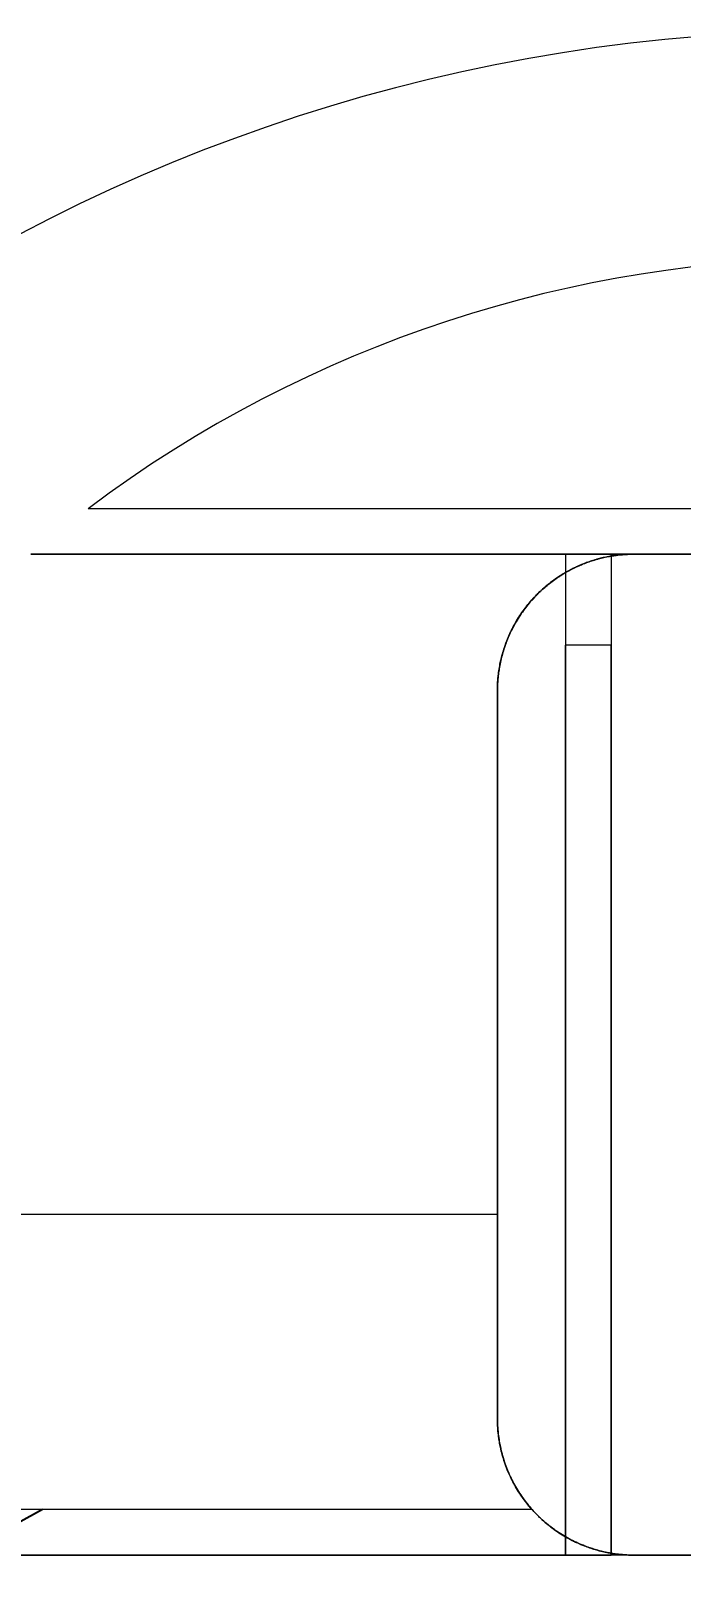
# Paper-space layout 'Presentación1' of a CAD drawing. Header units: millimetres. Extents: x 455 to 9071, y 15 to 4053.
# Drawn here: x 787.83 to 797.36, y 168.37 to 191.05 of the extents above; entities that cross this region are included whole.
import ezdxf

# ---------------------------------------------------------------- set-up
doc = ezdxf.new("R2010")
doc.units = ezdxf.units.MM
doc.layers.get('0').update_dxf_attribs({"color": 1})
doc.layers.add('Cotas', color=6, linetype='Continuous', lineweight=5)
doc.styles.get("Standard").update_dxf_attribs({"font": 'arial.ttf'})
doc.dimstyles.new('ISO-25', dxfattribs={"dimtxt": 2.5, "dimasz": 2.5, "dimexe": 1.25, "dimexo": 0.625, "dimtad": 1, "dimlfac": 0.15, "dimtxsty": 'Standard', "dimcen": 2.5, "dimadec": 0, "dimazin": 0, "dimtfac": 1, "dimtmove": 0, "dimatfit": 3, "dimfxl": 1, "dimarcsym": 0})

# ---------------------------------------------------------------- blocks, each defined once
blk = doc.blocks.new('*D7')
at = {"layer": 'Cotas', "color": 0, "lineweight": -2, "transparency": 16777216}
for p, q in [((788.001, 169.387), (776.31, 162.974)), ((764.742, 156.629), (774.118, 161.772))]:
    blk.add_line(p, q, dxfattribs=at)
at = {"layer": 'Cotas', "color": 0, "transparency": 16777216}
blk.add_solid([(773.918, 162.137), (774.319, 161.407), (776.31, 162.974)], dxfattribs=at)
at = {"layer": 'Defpoints', "color": 0, "transparency": 16777216}
for p in [(788.001, 169.387, -2037.069), (776.31, 162.974, -2037.069)]:
    blk.add_point(p, dxfattribs=at)
at = {"layer": 'Cotas', "color": 0, "transparency": 16777216, "insert": (767.311, 160.464), "char_height": 2.5, "width": 8.95364, "attachment_point": 5, "rotation": 28.7461}
blk.add_mtext('R1,7', dxfattribs=at)

psp = doc.layouts.new('Presentación1')

# ---------------------------------------------------------------- linework, layer by layer
at = {"linetype": 'Continuous', "lineweight": 15}
for p, q in [((810.667, 184.053, -2037.069), (788.667, 184.053, -2037.069)), ((810.667, 184.053, -2037.069), (788.667, 184.053, -2037.069)), ((796.667, 183.387, -2037.069), (787.83, 183.387, -2037.069)), ((796.667, 183.387, -2037.069), (787.83, 183.387, -2037.069)), ((787.83, 183.387, -2037.069), (803.001, 183.387, -2037.069)), ((787.83, 183.387, -2037.069), (796.334, 183.387, -2037.069)), ((795.667, 183.387, -2037.069), (787.83, 183.387, -2037.069)), ((795.667, 183.387, -2037.069), (795.667, 168.72, -2037.069)), ((796.334, 183.387, -2037.069), (796.334, 168.72, -2037.069)), ((802.667, 183.387, -2037.069), (796.667, 183.387, -2037.069)), ((796.667, 183.387, -2037.069), (802.667, 183.387, -2037.069)), ((796.334, 182.053, -2037.069), (795.667, 182.053, -2037.069)), ((795.667, 168.72, -2037.069), (795.667, 182.053, -2037.069)), ((796.334, 168.72, -2037.069), (796.334, 182.053, -2037.069)), ((794.667, 170.72, -2037.069), (794.667, 181.387, -2037.069)), ((794.667, 181.387, -2037.069), (794.667, 170.72, -2037.069)), ((794.667, 181.387, -2037.069), (794.667, 173.711, -2037.069)), ((794.667, 173.711, -2037.069), (794.667, 181.387, -2037.069)), ((794.667, 173.711, -2037.069), (775.388, 173.711, -2037.069)), ((794.667, 173.711, -2037.069), (775.388, 173.711, -2037.069)), ((795.176, 169.387, -2037.069), (781.334, 169.387, -2037.069)), ((795.176, 169.387, -2037.069), (781.334, 169.387, -2037.069)), ((796.667, 168.72, -2037.069), (781.367, 168.72, -2037.069)), ((796.667, 168.72, -2037.069), (781.367, 168.72, -2037.069)), ((803.001, 168.72, -2037.069), (781.367, 168.72, -2037.069)), ((781.367, 168.72, -2037.069), (796.334, 168.72, -2037.069)), ((795.667, 168.72, -2037.069), (781.367, 168.72, -2037.069)), ((796.334, 168.72, -2037.069), (795.667, 168.72, -2037.069)), ((796.667, 168.72, -2037.069), (802.667, 168.72, -2037.069)), ((802.667, 168.72, -2037.069), (796.667, 168.72, -2037.069))]:
    psp.add_line(p, q, dxfattribs=at)
for centre, radius, start, end in [((799.667, 165.387, -2037.069), 25.667, 18.9246, 161.0754), ((799.667, 165.387, -2037.069), 25.667, 18.9246, 161.0754), ((799.667, 169.387, -2037.069), 18.333, 53.1301, 126.8699), ((799.667, 169.387, -2037.069), 18.333, 53.1301, 126.8699), ((788.001, 169.387, -2037.069), 13.333, 161.0754, 270), ((788.001, 169.387, -2037.069), 13.333, 161.0754, 270)]:
    psp.add_arc(centre, radius, start, end, dxfattribs=at)
for points, knots in [([(796.667, 183.387, -2037.069), (796.642, 183.386, -2037.069), (796.591, 183.386, -2037.069), (796.514, 183.381, -2037.069), (796.436, 183.374, -2037.069), (796.358, 183.363, -2037.069), (796.278, 183.349, -2037.069), (796.2, 183.332, -2037.069), (796.123, 183.312, -2037.069), (796.048, 183.289, -2037.069), (795.974, 183.263, -2037.069), (795.9, 183.234, -2037.069), (795.827, 183.202, -2037.069), (795.746, 183.163, -2037.069), (795.657, 183.114, -2037.069), (795.563, 183.056, -2037.069), (795.473, 182.992, -2037.069), (795.388, 182.925, -2037.069), (795.308, 182.855, -2037.069), (795.233, 182.782, -2037.069), (795.163, 182.706, -2037.069), (795.097, 182.627, -2037.069), (795.036, 182.546, -2037.069), (794.98, 182.462, -2037.069), (794.928, 182.376, -2037.069), (794.881, 182.289, -2037.069), (794.839, 182.2, -2037.069), (794.801, 182.109, -2037.069), (794.768, 182.017, -2037.069), (794.74, 181.924, -2037.069), (794.716, 181.83, -2037.069), (794.698, 181.738, -2037.069), (794.684, 181.648, -2037.069), (794.674, 181.561, -2037.069), (794.668, 181.474, -2037.069), (794.668, 181.416, -2037.069), (794.667, 181.387, -2037.069)], [0, 0, 0, 0, 0.021586, 0.043186, 0.064769, 0.086981, 0.109212, 0.131423, 0.153021, 0.174637, 0.196236, 0.218492, 0.240766, 0.263024, 0.294928, 0.326836, 0.359413, 0.391994, 0.424574, 0.457186, 0.489774, 0.523271, 0.556792, 0.590293, 0.624563, 0.658833, 0.693364, 0.727895, 0.763149, 0.798404, 0.833869, 0.869334, 0.90193, 0.934527, 0.967263, 1, 1, 1, 1]), ([(794.667, 181.387, -2037.069), (794.668, 181.428, -2037.069), (794.669, 181.509, -2037.069), (794.681, 181.632, -2037.069), (794.7, 181.756, -2037.069), (794.728, 181.88, -2037.069), (794.763, 182.004, -2037.069), (794.805, 182.119, -2037.069), (794.85, 182.225, -2037.069), (794.898, 182.321, -2037.069), (794.952, 182.417, -2037.069), (795.013, 182.512, -2037.069), (795.081, 182.606, -2037.069), (795.148, 182.689, -2037.069), (795.214, 182.762, -2037.069), (795.276, 182.824, -2037.069), (795.342, 182.885, -2037.069), (795.412, 182.945, -2037.069), (795.487, 183.002, -2037.069), (795.56, 183.053, -2037.069), (795.631, 183.098, -2037.069), (795.698, 183.137, -2037.069), (795.768, 183.174, -2037.069), (795.841, 183.209, -2037.069), (795.916, 183.241, -2037.069), (795.993, 183.27, -2037.069), (796.07, 183.296, -2037.069), (796.148, 183.319, -2037.069), (796.228, 183.338, -2037.069), (796.309, 183.355, -2037.069), (796.392, 183.368, -2037.069), (796.479, 183.378, -2037.069), (796.571, 183.385, -2037.069), (796.635, 183.386, -2037.069), (796.667, 183.387, -2037.069)], [0, 0, 0, 0, 0.045994, 0.092011, 0.138003, 0.184962, 0.231949, 0.278904, 0.316391, 0.353896, 0.391379, 0.429726, 0.4681, 0.506439, 0.533991, 0.561557, 0.589107, 0.617333, 0.645579, 0.6738, 0.696095, 0.718403, 0.740695, 0.763599, 0.786523, 0.809425, 0.831746, 0.854087, 0.876408, 0.899482, 0.922578, 0.945653, 0.972763, 1, 1, 1, 1]), ([(796.667, 183.387, -2037.069), (796.639, 183.386, -2037.069), (796.583, 183.386, -2037.069), (796.498, 183.38, -2037.069), (796.413, 183.371, -2037.069), (796.327, 183.358, -2037.069), (796.241, 183.341, -2037.069), (796.156, 183.321, -2037.069), (796.074, 183.297, -2037.069), (795.994, 183.27, -2037.069), (795.914, 183.24, -2037.069), (795.836, 183.206, -2037.069), (795.759, 183.169, -2037.069), (795.685, 183.129, -2037.069), (795.613, 183.087, -2037.069), (795.544, 183.042, -2037.069), (795.477, 182.995, -2037.069), (795.413, 182.945, -2037.069), (795.351, 182.893, -2037.069), (795.282, 182.831, -2037.069), (795.209, 182.758, -2037.069), (795.134, 182.673, -2037.069), (795.064, 182.585, -2037.069), (795, 182.493, -2037.069), (794.941, 182.399, -2037.069), (794.889, 182.304, -2037.069), (794.844, 182.211, -2037.069), (794.805, 182.117, -2037.069), (794.77, 182.023, -2037.069), (794.741, 181.927, -2037.069), (794.716, 181.83, -2037.069), (794.696, 181.731, -2037.069), (794.681, 181.632, -2037.069), (794.673, 181.541, -2037.069), (794.668, 181.459, -2037.069), (794.667, 181.411, -2037.069), (794.667, 181.387, -2037.069)], [0, 0, 0, 0, 0.024002, 0.048022, 0.072023, 0.096756, 0.121512, 0.146245, 0.170247, 0.194269, 0.218272, 0.242956, 0.267658, 0.292344, 0.316806, 0.341284, 0.365748, 0.390723, 0.415712, 0.440689, 0.476963, 0.513272, 0.549553, 0.586864, 0.624201, 0.661515, 0.696555, 0.731595, 0.766897, 0.802199, 0.838259, 0.874319, 0.910613, 0.946907, 0.973443, 1, 1, 1, 1]), ([(794.667, 181.387, -2037.069), (794.668, 181.419, -2037.069), (794.669, 181.483, -2037.069), (794.676, 181.58, -2037.069), (794.688, 181.677, -2037.069), (794.704, 181.775, -2037.069), (794.726, 181.873, -2037.069), (794.754, 181.971, -2037.069), (794.786, 182.069, -2037.069), (794.825, 182.167, -2037.069), (794.869, 182.265, -2037.069), (794.92, 182.363, -2037.069), (794.978, 182.46, -2037.069), (795.043, 182.555, -2037.069), (795.114, 182.649, -2037.069), (795.186, 182.732, -2037.069), (795.257, 182.806, -2037.069), (795.324, 182.87, -2037.069), (795.396, 182.932, -2037.069), (795.473, 182.992, -2037.069), (795.554, 183.049, -2037.069), (795.634, 183.1, -2037.069), (795.712, 183.145, -2037.069), (795.787, 183.183, -2037.069), (795.865, 183.219, -2037.069), (795.946, 183.253, -2037.069), (796.029, 183.283, -2037.069), (796.115, 183.31, -2037.069), (796.203, 183.333, -2037.069), (796.293, 183.352, -2037.069), (796.385, 183.367, -2037.069), (796.478, 183.378, -2037.069), (796.573, 183.385, -2037.069), (796.636, 183.386, -2037.069), (796.667, 183.387, -2037.069)], [0, 0, 0, 0, 0.035259, 0.070517, 0.105981, 0.141444, 0.17759, 0.213735, 0.250137, 0.286539, 0.324168, 0.361818, 0.399443, 0.438015, 0.476617, 0.515181, 0.544323, 0.573481, 0.602619, 0.632515, 0.662435, 0.692326, 0.716875, 0.74144, 0.765987, 0.791221, 0.816476, 0.841709, 0.867612, 0.893541, 0.919444, 0.946286, 0.973156, 1, 1, 1, 1]), ([(794.667, 170.72, -2037.069), (794.667, 170.8, -2037.069), (794.667, 170.961, -2037.069), (794.667, 171.202, -2037.069), (794.667, 171.422, -2037.069), (794.667, 171.622, -2037.069), (794.667, 171.801, -2037.069), (794.667, 171.98, -2037.069), (794.667, 172.179, -2037.069), (794.667, 172.398, -2037.069), (794.667, 172.636, -2037.069), (794.667, 172.865, -2037.069), (794.667, 173.085, -2037.069), (794.667, 173.295, -2037.069), (794.667, 173.503, -2037.069), (794.667, 173.642, -2037.069), (794.667, 173.711, -2037.069)], [0, 0, 0, 0, 0.079036, 0.158079, 0.237115, 0.29651, 0.355904, 0.415068, 0.474232, 0.554262, 0.634298, 0.714327, 0.785706, 0.857083, 0.928541, 1, 1, 1, 1]), ([(794.667, 173.711, -2037.069), (794.667, 173.626, -2037.069), (794.667, 173.455, -2037.069), (794.667, 173.198, -2037.069), (794.667, 172.938, -2037.069), (794.667, 172.676, -2037.069), (794.667, 172.413, -2037.069), (794.667, 172.159, -2037.069), (794.667, 171.913, -2037.069), (794.667, 171.676, -2037.069), (794.667, 171.438, -2037.069), (794.667, 171.2, -2037.069), (794.667, 170.96, -2037.069), (794.667, 170.8, -2037.069), (794.667, 170.72, -2037.069)], [0, 0, 0, 0, 0.087976, 0.175962, 0.263938, 0.352253, 0.440578, 0.528894, 0.607289, 0.685691, 0.764086, 0.842722, 0.921364, 1, 1, 1, 1]), ([(794.667, 170.72, -2037.069), (794.668, 170.692, -2037.069), (794.668, 170.637, -2037.069), (794.674, 170.554, -2037.069), (794.682, 170.472, -2037.069), (794.694, 170.388, -2037.069), (794.71, 170.305, -2037.069), (794.729, 170.222, -2037.069), (794.752, 170.14, -2037.069), (794.779, 170.06, -2037.069), (794.808, 169.982, -2037.069), (794.84, 169.906, -2037.069), (794.875, 169.831, -2037.069), (794.914, 169.757, -2037.069), (794.956, 169.684, -2037.069), (795.001, 169.612, -2037.069), (795.05, 169.543, -2037.069), (795.107, 169.467, -2037.069), (795.151, 169.416, -2037.069), (795.176, 169.387, -2037.069)], [0, 0, 0, 0, 0.056477, 0.112955, 0.169831, 0.226708, 0.284837, 0.342965, 0.401523, 0.46008, 0.516555, 0.573031, 0.629893, 0.686754, 0.744824, 0.802895, 0.861378, 0.919862, 1, 1, 1, 1]), ([(795.176, 169.387, -2037.069), (795.158, 169.407, -2037.069), (795.122, 169.449, -2037.069), (795.071, 169.514, -2037.069), (795.022, 169.582, -2037.069), (794.975, 169.652, -2037.069), (794.932, 169.725, -2037.069), (794.891, 169.8, -2037.069), (794.853, 169.877, -2037.069), (794.818, 169.956, -2037.069), (794.788, 170.034, -2037.069), (794.761, 170.113, -2037.069), (794.737, 170.194, -2037.069), (794.717, 170.276, -2037.069), (794.699, 170.359, -2037.069), (794.686, 170.445, -2037.069), (794.676, 170.531, -2037.069), (794.669, 170.623, -2037.069), (794.668, 170.686, -2037.069), (794.667, 170.72, -2037.069)], [0, 0, 0, 0, 0.057085, 0.114171, 0.171645, 0.229121, 0.287832, 0.346544, 0.405686, 0.464828, 0.521916, 0.579003, 0.636493, 0.693984, 0.752755, 0.811525, 0.870743, 0.929961, 1, 1, 1, 1]), ([(794.667, 170.72, -2037.069), (794.668, 170.683, -2037.069), (794.669, 170.608, -2037.069), (794.679, 170.497, -2037.069), (794.694, 170.386, -2037.069), (794.716, 170.274, -2037.069), (794.745, 170.163, -2037.069), (794.78, 170.055, -2037.069), (794.82, 169.95, -2037.069), (794.866, 169.848, -2037.069), (794.918, 169.748, -2037.069), (794.976, 169.651, -2037.069), (795.04, 169.555, -2037.069), (795.109, 169.465, -2037.069), (795.182, 169.379, -2037.069), (795.259, 169.299, -2037.069), (795.341, 169.222, -2037.069), (795.428, 169.149, -2037.069), (795.52, 169.08, -2037.069), (795.615, 169.018, -2037.069), (795.713, 168.961, -2037.069), (795.813, 168.911, -2037.069), (795.916, 168.865, -2037.069), (796.023, 168.826, -2037.069), (796.132, 168.792, -2037.069), (796.241, 168.765, -2037.069), (796.348, 168.745, -2037.069), (796.454, 168.731, -2037.069), (796.56, 168.722, -2037.069), (796.631, 168.721, -2037.069), (796.667, 168.72, -2037.069)], [0, 0, 0, 0, 0.035444, 0.070916, 0.10636, 0.142836, 0.179341, 0.215817, 0.25126, 0.286731, 0.322174, 0.358643, 0.395142, 0.431612, 0.467117, 0.502651, 0.538156, 0.574691, 0.611255, 0.647789, 0.683343, 0.718924, 0.754477, 0.791062, 0.827677, 0.864261, 0.898006, 0.93175, 0.965875, 1, 1, 1, 1]), ([(796.667, 168.72, -2037.069), (796.63, 168.721, -2037.069), (796.555, 168.722, -2037.069), (796.444, 168.732, -2037.069), (796.332, 168.747, -2037.069), (796.221, 168.769, -2037.069), (796.109, 168.798, -2037.069), (796.001, 168.833, -2037.069), (795.896, 168.874, -2037.069), (795.794, 168.92, -2037.069), (795.694, 168.972, -2037.069), (795.596, 169.03, -2037.069), (795.501, 169.094, -2037.069), (795.41, 169.163, -2037.069), (795.324, 169.237, -2037.069), (795.243, 169.314, -2037.069), (795.166, 169.396, -2037.069), (795.093, 169.484, -2037.069), (795.025, 169.577, -2037.069), (794.963, 169.672, -2037.069), (794.906, 169.77, -2037.069), (794.856, 169.869, -2037.069), (794.811, 169.973, -2037.069), (794.771, 170.08, -2037.069), (794.738, 170.19, -2037.069), (794.711, 170.298, -2037.069), (794.691, 170.405, -2037.069), (794.677, 170.509, -2037.069), (794.669, 170.614, -2037.069), (794.668, 170.685, -2037.069), (794.667, 170.72, -2037.069)], [0, 0, 0, 0, 0.035566, 0.071159, 0.106726, 0.143325, 0.179955, 0.216554, 0.25212, 0.287713, 0.323279, 0.359877, 0.396505, 0.433104, 0.468676, 0.504276, 0.539849, 0.576457, 0.613095, 0.649703, 0.685242, 0.720808, 0.756348, 0.792922, 0.829527, 0.866101, 0.899392, 0.932682, 0.966341, 1, 1, 1, 1]), ([(795.176, 169.387, -2037.069), (795.195, 169.366, -2037.069), (795.233, 169.325, -2037.069), (795.293, 169.266, -2037.069), (795.356, 169.209, -2037.069), (795.421, 169.155, -2037.069), (795.49, 169.103, -2037.069), (795.561, 169.053, -2037.069), (795.634, 169.007, -2037.069), (795.709, 168.964, -2037.069), (795.784, 168.925, -2037.069), (795.861, 168.889, -2037.069), (795.939, 168.857, -2037.069), (796.019, 168.827, -2037.069), (796.1, 168.801, -2037.069), (796.184, 168.779, -2037.069), (796.269, 168.759, -2037.069), (796.351, 168.745, -2037.069), (796.432, 168.733, -2037.069), (796.51, 168.726, -2037.069), (796.588, 168.721, -2037.069), (796.641, 168.72, -2037.069), (796.667, 168.72, -2037.069)], [0, 0, 0, 0, 0.049924, 0.099848, 0.15012, 0.200391, 0.251755, 0.30312, 0.354863, 0.406607, 0.456531, 0.506455, 0.556727, 0.606999, 0.658364, 0.709731, 0.761475, 0.813219, 0.859739, 0.906434, 0.953129, 1, 1, 1, 1]), ([(796.667, 168.72, -2037.069), (796.639, 168.72, -2037.069), (796.583, 168.721, -2037.069), (796.499, 168.727, -2037.069), (796.415, 168.735, -2037.069), (796.331, 168.748, -2037.069), (796.247, 168.764, -2037.069), (796.163, 168.784, -2037.069), (796.079, 168.808, -2037.069), (795.997, 168.835, -2037.069), (795.918, 168.865, -2037.069), (795.84, 168.898, -2037.069), (795.764, 168.935, -2037.069), (795.689, 168.975, -2037.069), (795.615, 169.018, -2037.069), (795.542, 169.065, -2037.069), (795.472, 169.116, -2037.069), (795.405, 169.168, -2037.069), (795.343, 169.22, -2037.069), (795.286, 169.273, -2037.069), (795.23, 169.329, -2037.069), (795.194, 169.367, -2037.069), (795.176, 169.387, -2037.069)], [0, 0, 0, 0, 0.049925, 0.099851, 0.150123, 0.200395, 0.251761, 0.303127, 0.35487, 0.406614, 0.456539, 0.506465, 0.556738, 0.607012, 0.658379, 0.709748, 0.761494, 0.81324, 0.859755, 0.906445, 0.953134, 1, 1, 1, 1])]:
    psp.add_open_spline(points, degree=3, knots=knots, dxfattribs=at)

# ---------------------------------------------------------------- dimensions: what is measured, and where the dimension line sits
at = {"layer": 'Cotas'}
dim = psp.add_radius_dim(center=(788.001, 169.387, -2037.069), mpoint=(776.31, 162.974, -2037.069), text='R1,7', dimstyle='ISO-25', dxfattribs=at)
dim.commit()
dim.dimension.update_dxf_attribs({"geometry": '*D7', "text_midpoint": (767.311, 160.464)})

doc.saveas('drawing.dxf')
